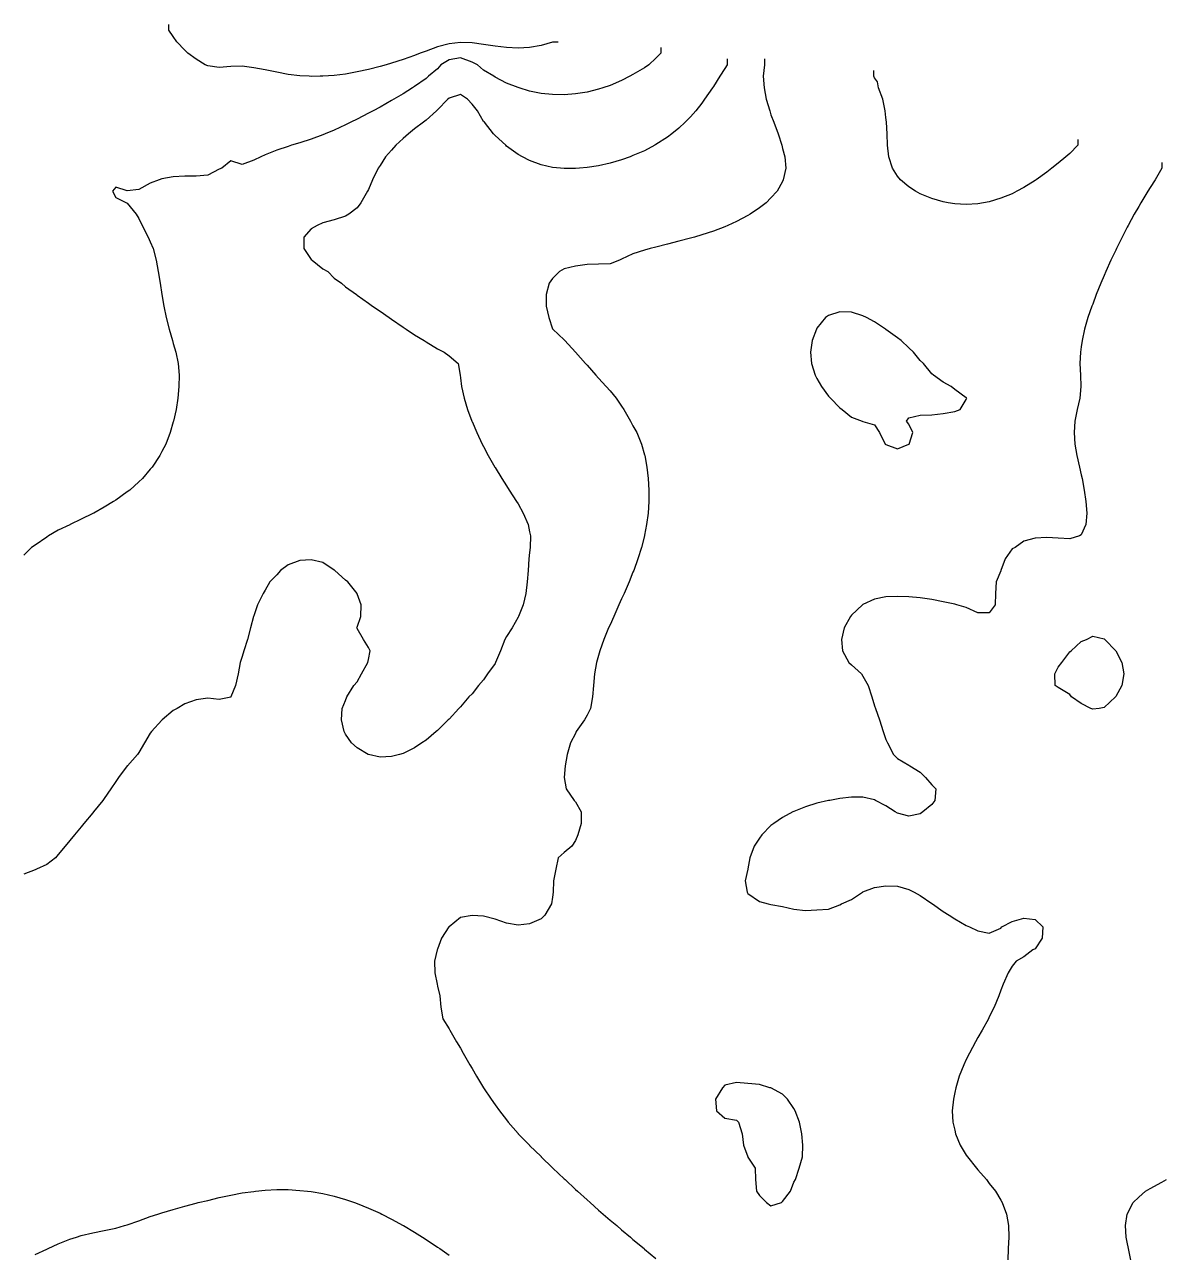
# Model space of a CAD drawing. Extents: x 771911 to 772814, y 1416488 to 1417835.
# Drawn here: x 772295.5 to 772394.8, y 1417513.9 to 1417620.7 of the extents above; entities that cross this region are included whole.
import ezdxf

# ---------------------------------------------------------------- set-up
doc = ezdxf.new("R2010")
doc.units = 0
doc.header["$MEASUREMENT"] = 0
for name, color, linetype in [('743', 1, 'CONTINUOUS'), ('743.5', 1, 'CONTINUOUS'), ('744', 1, 'CONTINUOUS'), ('744.5', 1, 'CONTINUOUS'), ('745', 1, 'CONTINUOUS')]:
    doc.layers.add(name, color=color, linetype=linetype)

msp = doc.modelspace()

# ---------------------------------------------------------------- linework, layer by layer
at = {"layer": '743', "color": 0, "linetype": 'Continuous'}
for points in [[(772394.43, 1417608.71, 743), (772394.43, 1417608.21, 743), (772393.85, 1417607.21, 743), (772393.43, 1417606.54, 743), (772393.22, 1417606.21, 743), (772392.61, 1417605.21, 743), (772392.43, 1417604.88, 743), (772392.04, 1417604.21, 743), (772391.5, 1417603.21, 743), (772391.43, 1417603.07, 743), (772390.98, 1417602.21, 743), (772390.49, 1417601.21, 743), (772390.43, 1417601.08, 743), (772390.01, 1417600.21, 743), (772389.56, 1417599.21, 743), (772389.43, 1417598.88, 743), (772389.13, 1417598.21, 743), (772388.73, 1417597.21, 743), (772388.43, 1417596.39, 743), (772388.36, 1417596.21, 743), (772388.01, 1417595.21, 743), (772387.72, 1417594.21, 743), (772387.51, 1417593.21, 743), (772387.43, 1417592.66, 743), (772387.36, 1417592.21, 743), (772387.32, 1417591.21, 743), (772387.37, 1417590.21, 743), (772387.4, 1417589.21, 743), (772387.3, 1417588.21, 743), (772387.08, 1417587.21, 743), (772386.88, 1417586.21, 743), (772386.82, 1417585.21, 743), (772386.88, 1417584.21, 743), (772387.05, 1417583.21, 743), (772387.27, 1417582.21, 743), (772387.43, 1417581.52, 743), (772387.5, 1417581.21, 743), (772387.69, 1417580.21, 743), (772387.84, 1417579.21, 743), (772387.91, 1417578.21, 743), (772387.82, 1417577.21, 743), (772387.43, 1417576.31, 743), (772387.28, 1417576.21, 743), (772386.43, 1417575.96, 743), (772385.43, 1417576.02, 743), (772384.43, 1417576.07, 743), (772383.43, 1417576.01, 743), (772382.43, 1417575.75, 743), (772381.67, 1417575.21, 743), (772381.43, 1417575.08, 743), (772380.82, 1417574.21, 743), (772380.44, 1417573.21, 743), (772380.43, 1417573.18, 743), (772380.03, 1417572.21, 743), (772379.98, 1417571.21, 743), (772379.95, 1417570.21, 743), (772379.43, 1417569.52, 743), (772378.43, 1417569.53, 743), (772377.43, 1417569.98, 743), (772376.61, 1417570.21, 743), (772376.43, 1417570.27, 743), (772375.43, 1417570.48, 743), (772374.43, 1417570.68, 743), (772373.43, 1417570.83, 743), (772372.43, 1417570.93, 743), (772371.43, 1417570.96, 743), (772370.43, 1417570.91, 743), (772369.43, 1417570.72, 743), (772368.43, 1417570.24, 743), (772368.39, 1417570.21, 743), (772367.43, 1417569.32, 743), (772367.35, 1417569.21, 743), (772366.8, 1417568.21, 743), (772366.58, 1417567.21, 743), (772366.66, 1417566.21, 743), (772367.22, 1417565.21, 743), (772367.43, 1417565, 743), (772368.3, 1417564.21, 743), (772368.43, 1417564.02, 743), (772368.89, 1417563.21, 743), (772369.2, 1417562.21, 743), (772369.43, 1417561.44, 743), (772369.53, 1417561.21, 743), (772369.87, 1417560.21, 743), (772370.2, 1417559.21, 743), (772370.43, 1417558.5, 743), (772370.56, 1417558.21, 743), (772371.09, 1417557.21, 743), (772371.43, 1417556.85, 743), (772372.43, 1417556.28, 743), (772372.52, 1417556.21, 743), (772373.43, 1417555.65, 743), (772373.87, 1417555.21, 743), (772374.43, 1417554.57, 743), (772374.77, 1417554.21, 743), (772374.69, 1417553.21, 743), (772374.43, 1417552.86, 743), (772373.64, 1417552.21, 743), (772373.43, 1417552.05, 743), (772372.43, 1417551.82, 743), (772371.43, 1417552.1, 743), (772371.23, 1417552.21, 743), (772370.43, 1417552.73, 743), (772369.52, 1417553.21, 743), (772369.43, 1417553.26, 743), (772368.43, 1417553.49, 743), (772367.43, 1417553.49, 743), (772366.43, 1417553.37, 743), (772365.55, 1417553.21, 743), (772365.43, 1417553.19, 743), (772364.43, 1417552.96, 743), (772363.43, 1417552.65, 743), (772362.43, 1417552.25, 743), (772362.34, 1417552.21, 743), (772361.43, 1417551.73, 743), (772360.67, 1417551.21, 743), (772360.43, 1417551.01, 743), (772359.65, 1417550.21, 743), (772359.43, 1417549.91, 743), (772358.98, 1417549.21, 743), (772358.59, 1417548.21, 743), (772358.43, 1417547.26, 743), (772358.42, 1417547.21, 743), (772358.18, 1417546.21, 743), (772358.35, 1417545.21, 743), (772358.43, 1417545.1, 743), (772359.43, 1417544.41, 743), (772360.2, 1417544.21, 743), (772360.43, 1417544.15, 743), (772361.43, 1417543.97, 743), (772362.43, 1417543.74, 743), (772363.43, 1417543.64, 743), (772364.43, 1417543.68, 743), (772365.43, 1417543.74, 743), (772366.43, 1417544.12, 743), (772366.58, 1417544.21, 743), (772367.43, 1417544.58, 743), (772368.39, 1417545.21, 743), (772368.43, 1417545.24, 743), (772369.43, 1417545.64, 743), (772370.43, 1417545.77, 743), (772371.43, 1417545.75, 743), (772372.43, 1417545.46, 743), (772372.89, 1417545.21, 743), (772373.43, 1417544.93, 743), (772374.43, 1417544.25, 743), (772374.49, 1417544.21, 743), (772375.43, 1417543.55, 743), (772375.95, 1417543.21, 743), (772376.43, 1417542.89, 743), (772377.43, 1417542.32, 743), (772377.72, 1417542.21, 743), (772378.43, 1417541.87, 743), (772379.43, 1417541.66, 743), (772380.43, 1417542.08, 743), (772380.51, 1417542.21, 743), (772381.43, 1417542.68, 743), (772382.43, 1417542.95, 743), (772383.43, 1417542.83, 743), (772384.09, 1417542.21, 743), (772384.02, 1417541.21, 743), (772383.43, 1417540.29, 743), (772383.23, 1417540.21, 743), (772382.43, 1417539.6, 743), (772381.77, 1417539.21, 743), (772381.43, 1417538.78, 743), (772381.06, 1417538.21, 743), (772380.64, 1417537.21, 743), (772380.43, 1417536.69, 743), (772380.26, 1417536.21, 743), (772379.84, 1417535.21, 743), (772379.43, 1417534.39, 743), (772379.35, 1417534.21, 743), (772378.8, 1417533.21, 743), (772378.43, 1417532.58, 743), (772378.24, 1417532.21, 743), (772377.7, 1417531.21, 743), (772377.43, 1417530.67, 743), (772377.22, 1417530.21, 743), (772376.82, 1417529.21, 743), (772376.52, 1417528.21, 743), (772376.43, 1417527.79, 743), (772376.31, 1417527.21, 743), (772376.21, 1417526.21, 743), (772376.27, 1417525.21, 743), (772376.43, 1417524.52, 743), (772376.5, 1417524.21, 743), (772376.9, 1417523.21, 743), (772377.43, 1417522.35, 743), (772377.53, 1417522.21, 743), (772378.32, 1417521.21, 743), (772378.43, 1417521.06, 743), (772379.18, 1417520.21, 743), (772379.43, 1417519.87, 743), (772379.96, 1417519.21, 743), (772380.43, 1417518.42, 743), (772380.56, 1417518.21, 743), (772380.94, 1417517.21, 743), (772381.1, 1417516.21, 743), (772381.12, 1417515.21, 743), (772381.08, 1417514.21, 743), (772381.03, 1417513.21, 743)], [(772372.43, 1417584.19, 743), (772372.46, 1417584.21, 743), (772372.77, 1417585.21, 743), (772372.43, 1417585.94, 743), (772372.24, 1417586.21, 743), (772372.43, 1417586.48, 743), (772373.43, 1417586.71, 743), (772374.43, 1417586.76, 743), (772375.43, 1417586.87, 743), (772376.43, 1417587.05, 743), (772376.89, 1417587.21, 743), (772377.43, 1417588.09, 743), (772377.47, 1417588.21, 743), (772377.43, 1417588.23, 743), (772376.43, 1417588.95, 743), (772376.1, 1417589.21, 743), (772375.43, 1417589.59, 743), (772374.58, 1417590.21, 743), (772374.43, 1417590.33, 743), (772373.72, 1417591.21, 743), (772373.43, 1417591.49, 743), (772372.85, 1417592.21, 743), (772372.43, 1417592.58, 743), (772371.75, 1417593.21, 743), (772371.43, 1417593.44, 743), (772370.43, 1417594.18, 743), (772370.4, 1417594.21, 743), (772369.43, 1417594.83, 743), (772368.76, 1417595.21, 743), (772368.43, 1417595.36, 743), (772367.43, 1417595.67, 743), (772366.43, 1417595.7, 743), (772365.43, 1417595.38, 743), (772365.17, 1417595.21, 743), (772364.43, 1417594.28, 743), (772364.39, 1417594.21, 743), (772364.03, 1417593.21, 743), (772363.87, 1417592.21, 743), (772363.96, 1417591.21, 743), (772364.29, 1417590.21, 743), (772364.43, 1417589.9, 743), (772364.83, 1417589.21, 743), (772365.43, 1417588.38, 743), (772365.6, 1417588.21, 743), (772366.43, 1417587.37, 743), (772366.63, 1417587.21, 743), (772367.43, 1417586.56, 743), (772368.37, 1417586.21, 743), (772368.43, 1417586.18, 743), (772369.43, 1417585.87, 743), (772369.89, 1417585.21, 743), (772370.38, 1417584.21, 743), (772370.43, 1417584.17, 743), (772371.43, 1417583.79, 743), (772372.43, 1417584.19, 743)], [(772388.98, 1417561.21, 743), (772388.43, 1417561.15, 743), (772388.27, 1417561.21, 743), (772387.43, 1417561.65, 743), (772386.58, 1417562.21, 743), (772386.43, 1417562.41, 743), (772385.43, 1417563.03, 743), (772385.16, 1417563.21, 743), (772385.12, 1417564.21, 743), (772385.43, 1417564.81, 743), (772385.74, 1417565.21, 743), (772386.43, 1417566.12, 743), (772386.55, 1417566.21, 743), (772387.43, 1417567.03, 743), (772387.9, 1417567.21, 743), (772388.43, 1417567.5, 743), (772389.43, 1417567.26, 743), (772389.48, 1417567.21, 743), (772390.43, 1417566.22, 743), (772390.44, 1417566.21, 743), (772390.95, 1417565.21, 743), (772391.14, 1417564.21, 743), (772390.96, 1417563.21, 743), (772390.43, 1417562.24, 743), (772390.42, 1417562.21, 743), (772389.43, 1417561.3, 743), (772388.98, 1417561.21, 743)], [(772361.34, 1417518.21, 743), (772361.43, 1417518.32, 743), (772362.13, 1417519.21, 743), (772362.43, 1417520, 743), (772362.56, 1417520.21, 743), (772362.9, 1417521.21, 743), (772363.17, 1417522.21, 743), (772363.21, 1417523.21, 743), (772363.13, 1417524.21, 743), (772362.93, 1417525.21, 743), (772362.55, 1417526.21, 743), (772362.43, 1417526.39, 743), (772361.88, 1417527.21, 743), (772361.43, 1417527.65, 743), (772360.43, 1417528.19, 743), (772360.33, 1417528.21, 743), (772359.43, 1417528.48, 743), (772358.43, 1417528.59, 743), (772357.43, 1417528.66, 743), (772356.43, 1417528.43, 743), (772356.23, 1417528.21, 743), (772355.62, 1417527.21, 743), (772355.7, 1417526.21, 743), (772356.43, 1417525.57, 743), (772357.43, 1417525.38, 743), (772357.6, 1417525.21, 743), (772357.94, 1417524.21, 743), (772358.04, 1417523.21, 743), (772358.42, 1417522.21, 743), (772358.43, 1417522.17, 743), (772359.06, 1417521.21, 743), (772359.08, 1417520.21, 743), (772359.18, 1417519.21, 743), (772359.43, 1417518.82, 743), (772360.06, 1417518.21, 743), (772360.43, 1417517.93, 743), (772361.34, 1417518.21, 743)], [(772391.74, 1417513.21, 743), (772391.53, 1417514.21, 743), (772391.43, 1417514.78, 743), (772391.34, 1417515.21, 743), (772391.27, 1417516.21, 743), (772391.43, 1417517.21, 743), (772391.43, 1417517.22, 743), (772391.94, 1417518.21, 743), (772392.43, 1417518.69, 743), (772393.02, 1417519.21, 743), (772393.43, 1417519.45, 743), (772394.43, 1417520, 743), (772394.86, 1417520.21, 743)]]:
    msp.add_polyline3d(points, dxfattribs=at)
at = {"layer": '743.5', "color": 0, "linetype": 'Continuous'}
for points in [[(772359.87, 1417617.71, 743.5), (772359.87, 1417617.21, 743.5), (772359.77, 1417616.21, 743.5), (772359.83, 1417615.21, 743.5), (772360.03, 1417614.21, 743.5), (772360.33, 1417613.21, 743.5), (772360.43, 1417612.84, 743.5), (772360.69, 1417612.21, 743.5), (772361.06, 1417611.21, 743.5), (772361.38, 1417610.21, 743.5), (772361.43, 1417609.93, 743.5), (772361.64, 1417609.21, 743.5), (772361.72, 1417608.21, 743.5), (772361.51, 1417607.21, 743.5), (772361.43, 1417607.06, 743.5), (772360.97, 1417606.21, 743.5), (772360.43, 1417605.63, 743.5), (772360.02, 1417605.21, 743.5), (772359.43, 1417604.76, 743.5), (772358.63, 1417604.21, 743.5), (772358.43, 1417604.09, 743.5), (772357.43, 1417603.56, 743.5), (772356.68, 1417603.21, 743.5), (772356.43, 1417603.11, 743.5), (772355.43, 1417602.73, 743.5), (772354.43, 1417602.4, 743.5), (772353.77, 1417602.21, 743.5), (772353.43, 1417602.11, 743.5), (772352.43, 1417601.85, 743.5), (772351.43, 1417601.6, 743.5), (772350.43, 1417601.35, 743.5), (772349.92, 1417601.21, 743.5), (772349.43, 1417601.08, 743.5), (772348.43, 1417600.75, 743.5), (772347.43, 1417600.29, 743.5), (772347.26, 1417600.21, 743.5), (772346.43, 1417599.9, 743.5), (772345.43, 1417599.86, 743.5), (772344.43, 1417599.83, 743.5), (772343.43, 1417599.68, 743.5), (772342.43, 1417599.44, 743.5), (772342.05, 1417599.21, 743.5), (772341.43, 1417598.61, 743.5), (772341.15, 1417598.21, 743.5), (772340.87, 1417597.21, 743.5), (772340.89, 1417596.21, 743.5), (772341.11, 1417595.21, 743.5), (772341.43, 1417594.24, 743.5), (772341.45, 1417594.21, 743.5), (772342.43, 1417593.27, 743.5), (772342.5, 1417593.21, 743.5), (772343.43, 1417592.21, 743.5), (772343.43, 1417592.2, 743.5), (772344.31, 1417591.21, 743.5), (772344.43, 1417591.06, 743.5), (772345.2, 1417590.21, 743.5), (772345.43, 1417589.94, 743.5), (772346.1, 1417589.21, 743.5), (772346.43, 1417588.83, 743.5), (772346.98, 1417588.21, 743.5), (772347.43, 1417587.5, 743.5), (772347.64, 1417587.21, 743.5), (772348.22, 1417586.21, 743.5), (772348.43, 1417585.78, 743.5), (772348.75, 1417585.21, 743.5), (772349.16, 1417584.21, 743.5), (772349.43, 1417583.26, 743.5), (772349.45, 1417583.21, 743.5), (772349.63, 1417582.21, 743.5), (772349.75, 1417581.21, 743.5), (772349.81, 1417580.21, 743.5), (772349.81, 1417579.21, 743.5), (772349.74, 1417578.21, 743.5), (772349.61, 1417577.21, 743.5), (772349.43, 1417576.29, 743.5), (772349.42, 1417576.21, 743.5), (772349.17, 1417575.21, 743.5), (772348.86, 1417574.21, 743.5), (772348.49, 1417573.21, 743.5), (772348.43, 1417573.07, 743.5), (772348.09, 1417572.21, 743.5), (772347.66, 1417571.21, 743.5), (772347.43, 1417570.73, 743.5), (772347.21, 1417570.21, 743.5), (772346.75, 1417569.21, 743.5), (772346.43, 1417568.49, 743.5), (772346.31, 1417568.21, 743.5), (772345.9, 1417567.21, 743.5), (772345.54, 1417566.21, 743.5), (772345.43, 1417565.82, 743.5), (772345.26, 1417565.21, 743.5), (772345.08, 1417564.21, 743.5), (772344.99, 1417563.21, 743.5), (772344.91, 1417562.21, 743.5), (772344.72, 1417561.21, 743.5), (772344.43, 1417560.61, 743.5), (772344.21, 1417560.21, 743.5), (772343.5, 1417559.21, 743.5), (772343.43, 1417559.04, 743.5), (772342.99, 1417558.21, 743.5), (772342.71, 1417557.21, 743.5), (772342.53, 1417556.21, 743.5), (772342.45, 1417555.21, 743.5), (772342.62, 1417554.21, 743.5), (772343.32, 1417553.21, 743.5), (772343.43, 1417553.07, 743.5), (772343.92, 1417552.21, 743.5), (772343.91, 1417551.21, 743.5), (772343.62, 1417550.21, 743.5), (772343.43, 1417549.71, 743.5), (772343.12, 1417549.21, 743.5), (772342.43, 1417548.67, 743.5), (772341.91, 1417548.21, 743.5), (772341.72, 1417547.21, 743.5), (772341.51, 1417546.21, 743.5), (772341.49, 1417545.21, 743.5), (772341.43, 1417544.78, 743.5), (772341.33, 1417544.21, 743.5), (772340.75, 1417543.21, 743.5), (772340.43, 1417542.91, 743.5), (772339.43, 1417542.48, 743.5), (772338.43, 1417542.36, 743.5), (772337.43, 1417542.53, 743.5), (772336.43, 1417542.86, 743.5), (772335.43, 1417543.12, 743.5), (772334.43, 1417543.19, 743.5), (772333.43, 1417543.01, 743.5), (772332.43, 1417542.22, 743.5), (772332.42, 1417542.21, 743.5), (772331.77, 1417541.21, 743.5), (772331.43, 1417540.26, 743.5), (772331.39, 1417540.21, 743.5), (772331.15, 1417539.21, 743.5), (772331.2, 1417538.21, 743.5), (772331.4, 1417537.21, 743.5), (772331.43, 1417537.05, 743.5), (772331.63, 1417536.21, 743.5), (772331.71, 1417535.21, 743.5), (772331.89, 1417534.21, 743.5), (772332.43, 1417533.34, 743.5), (772332.49, 1417533.21, 743.5), (772333.08, 1417532.21, 743.5), (772333.43, 1417531.64, 743.5), (772333.66, 1417531.21, 743.5), (772334.22, 1417530.21, 743.5), (772334.43, 1417529.87, 743.5), (772334.8, 1417529.21, 743.5), (772335.42, 1417528.21, 743.5), (772335.43, 1417528.19, 743.5), (772336.08, 1417527.21, 743.5), (772336.43, 1417526.73, 743.5), (772336.81, 1417526.21, 743.5), (772337.43, 1417525.41, 743.5), (772337.58, 1417525.21, 743.5), (772338.43, 1417524.22, 743.5), (772338.45, 1417524.21, 743.5), (772339.42, 1417523.21, 743.5), (772339.43, 1417523.19, 743.5), (772340.43, 1417522.22, 743.5), (772340.45, 1417522.21, 743.5), (772341.43, 1417521.24, 743.5), (772341.47, 1417521.21, 743.5), (772342.43, 1417520.29, 743.5), (772342.52, 1417520.21, 743.5), (772343.43, 1417519.35, 743.5), (772343.59, 1417519.21, 743.5), (772344.43, 1417518.44, 743.5), (772344.7, 1417518.21, 743.5), (772345.43, 1417517.56, 743.5), (772345.84, 1417517.21, 743.5), (772346.43, 1417516.69, 743.5), (772347.01, 1417516.21, 743.5), (772347.43, 1417515.85, 743.5), (772348.2, 1417515.21, 743.5), (772348.43, 1417515.01, 743.5), (772349.39, 1417514.21, 743.5), (772349.43, 1417514.17, 743.5), (772350.43, 1417513.34, 743.5)], [(772387.14, 1417610.71, 743.5), (772387.14, 1417610.21, 743.5), (772386.43, 1417609.49, 743.5), (772386.09, 1417609.21, 743.5), (772385.43, 1417608.64, 743.5), (772384.86, 1417608.21, 743.5), (772384.43, 1417607.86, 743.5), (772383.52, 1417607.21, 743.5), (772383.43, 1417607.14, 743.5), (772382.43, 1417606.52, 743.5), (772381.83, 1417606.21, 743.5), (772381.43, 1417605.99, 743.5), (772380.43, 1417605.59, 743.5), (772379.43, 1417605.29, 743.5), (772378.93, 1417605.21, 743.5), (772378.43, 1417605.12, 743.5), (772377.43, 1417605.06, 743.5), (772376.43, 1417605.11, 743.5), (772375.84, 1417605.21, 743.5), (772375.43, 1417605.28, 743.5), (772374.43, 1417605.56, 743.5), (772373.43, 1417605.97, 743.5), (772373, 1417606.21, 743.5), (772372.43, 1417606.58, 743.5), (772371.7, 1417607.21, 743.5), (772371.43, 1417607.53, 743.5), (772371, 1417608.21, 743.5), (772370.68, 1417609.21, 743.5), (772370.57, 1417610.21, 743.5), (772370.54, 1417611.21, 743.5), (772370.49, 1417612.21, 743.5), (772370.43, 1417612.63, 743.5), (772370.38, 1417613.21, 743.5), (772370.16, 1417614.21, 743.5), (772369.78, 1417615.21, 743.5), (772369.71, 1417615.71, 743.5), (772369.43, 1417616.08, 743.5), (772369.39, 1417616.21, 743.5), (772369.39, 1417616.71, 743.5)]]:
    msp.add_polyline3d(points, dxfattribs=at)
at = {"layer": '744', "color": 0, "linetype": 'Continuous'}
for points in [[(772356.62, 1417617.71, 744), (772356.62, 1417617.21, 744), (772356.43, 1417616.87, 744), (772355.99, 1417616.21, 744), (772355.43, 1417615.32, 744), (772355.35, 1417615.21, 744), (772354.66, 1417614.21, 744), (772354.43, 1417613.87, 744), (772353.89, 1417613.21, 744), (772353.43, 1417612.67, 744), (772352.97, 1417612.21, 744), (772352.43, 1417611.7, 744), (772351.82, 1417611.21, 744), (772351.43, 1417610.91, 744), (772350.43, 1417610.27, 744), (772350.32, 1417610.21, 744), (772349.43, 1417609.73, 744), (772348.43, 1417609.3, 744), (772348.18, 1417609.21, 744), (772347.43, 1417608.93, 744), (772346.43, 1417608.64, 744), (772345.43, 1417608.42, 744), (772344.43, 1417608.26, 744), (772343.77, 1417608.21, 744), (772343.43, 1417608.18, 744), (772342.43, 1417608.18, 744), (772342.13, 1417608.21, 744), (772341.43, 1417608.28, 744), (772340.43, 1417608.49, 744), (772339.43, 1417608.87, 744), (772338.82, 1417609.21, 744), (772338.43, 1417609.41, 744), (772337.43, 1417610.13, 744), (772337.36, 1417610.21, 744), (772336.43, 1417611.05, 744), (772336.3, 1417611.21, 744), (772335.5, 1417612.21, 744), (772335.43, 1417612.28, 744), (772334.9, 1417613.21, 744), (772334.43, 1417613.79, 744), (772334.02, 1417614.21, 744), (772333.43, 1417614.63, 744), (772332.43, 1417614.31, 744), (772332.33, 1417614.21, 744), (772331.43, 1417613.29, 744), (772331.34, 1417613.21, 744), (772330.43, 1417612.4, 744), (772330.19, 1417612.21, 744), (772329.43, 1417611.62, 744), (772328.91, 1417611.21, 744), (772328.43, 1417610.79, 744), (772327.8, 1417610.21, 744), (772327.43, 1417609.79, 744), (772326.91, 1417609.21, 744), (772326.43, 1417608.44, 744), (772326.26, 1417608.21, 744), (772325.77, 1417607.21, 744), (772325.43, 1417606.37, 744), (772325.34, 1417606.21, 744), (772324.75, 1417605.21, 744), (772324.43, 1417604.77, 744), (772323.72, 1417604.21, 744), (772323.43, 1417604.04, 744), (772322.43, 1417603.73, 744), (772321.43, 1417603.46, 744), (772320.94, 1417603.21, 744), (772320.43, 1417602.93, 744), (772319.8, 1417602.21, 744), (772319.78, 1417601.21, 744), (772320.43, 1417600.27, 744), (772320.53, 1417600.21, 744), (772321.43, 1417599.45, 744), (772321.87, 1417599.21, 744), (772322.43, 1417598.64, 744), (772323.07, 1417598.21, 744), (772323.43, 1417597.89, 744), (772324.38, 1417597.21, 744), (772324.43, 1417597.17, 744), (772325.43, 1417596.46, 744), (772325.78, 1417596.21, 744), (772326.43, 1417595.76, 744), (772327.22, 1417595.21, 744), (772327.43, 1417595.07, 744), (772328.43, 1417594.39, 744), (772328.7, 1417594.21, 744), (772329.43, 1417593.72, 744), (772330.27, 1417593.21, 744), (772330.43, 1417593.1, 744), (772331.43, 1417592.5, 744), (772332, 1417592.21, 744), (772332.43, 1417591.89, 744), (772333.22, 1417591.21, 744), (772333.4, 1417590.21, 744), (772333.43, 1417589.97, 744), (772333.51, 1417589.21, 744), (772333.73, 1417588.21, 744), (772334.04, 1417587.21, 744), (772334.42, 1417586.21, 744), (772334.43, 1417586.18, 744), (772334.84, 1417585.21, 744), (772335.32, 1417584.21, 744), (772335.43, 1417584, 744), (772335.84, 1417583.21, 744), (772336.41, 1417582.21, 744), (772336.43, 1417582.17, 744), (772337.01, 1417581.21, 744), (772337.43, 1417580.57, 744), (772337.65, 1417580.21, 744), (772338.3, 1417579.21, 744), (772338.43, 1417579.01, 744), (772338.87, 1417578.21, 744), (772339.31, 1417577.21, 744), (772339.43, 1417576.57, 744), (772339.5, 1417576.21, 744), (772339.47, 1417575.21, 744), (772339.43, 1417574.78, 744), (772339.38, 1417574.21, 744), (772339.31, 1417573.21, 744), (772339.23, 1417572.21, 744), (772339.1, 1417571.21, 744), (772338.88, 1417570.21, 744), (772338.47, 1417569.21, 744), (772338.43, 1417569.16, 744), (772337.93, 1417568.21, 744), (772337.43, 1417567.48, 744), (772337.28, 1417567.21, 744), (772336.89, 1417566.21, 744), (772336.47, 1417565.21, 744), (772336.43, 1417565.13, 744), (772335.76, 1417564.21, 744), (772335.43, 1417563.69, 744), (772334.99, 1417563.21, 744), (772334.43, 1417562.47, 744), (772334.16, 1417562.21, 744), (772333.43, 1417561.34, 744), (772333.28, 1417561.21, 744), (772332.43, 1417560.28, 744), (772332.35, 1417560.21, 744), (772331.43, 1417559.3, 744), (772331.31, 1417559.21, 744), (772330.43, 1417558.45, 744), (772330.05, 1417558.21, 744), (772329.43, 1417557.78, 744), (772328.43, 1417557.29, 744), (772328.12, 1417557.21, 744), (772327.43, 1417557.03, 744), (772326.43, 1417556.98, 744), (772325.43, 1417557.19, 744), (772325.39, 1417557.21, 744), (772324.43, 1417557.77, 744), (772323.95, 1417558.21, 744), (772323.43, 1417558.97, 744), (772323.3, 1417559.21, 744), (772323.07, 1417560.21, 744), (772323.14, 1417561.21, 744), (772323.43, 1417561.91, 744), (772323.53, 1417562.21, 744), (772324.14, 1417563.21, 744), (772324.43, 1417563.53, 744), (772324.8, 1417564.21, 744), (772325.36, 1417565.21, 744), (772325.43, 1417565.46, 744), (772325.57, 1417566.21, 744), (772325.43, 1417566.51, 744), (772324.98, 1417567.21, 744), (772324.43, 1417568.15, 744), (772324.39, 1417568.21, 744), (772324.43, 1417568.27, 744), (772324.75, 1417569.21, 744), (772324.77, 1417570.21, 744), (772324.43, 1417571.18, 744), (772324.42, 1417571.21, 744), (772323.61, 1417572.21, 744), (772323.43, 1417572.37, 744), (772322.49, 1417573.21, 744), (772322.43, 1417573.25, 744), (772321.43, 1417573.91, 744), (772320.43, 1417574.15, 744), (772319.43, 1417574.08, 744), (772318.43, 1417573.69, 744), (772317.75, 1417573.21, 744), (772317.43, 1417572.82, 744), (772316.84, 1417572.21, 744), (772316.43, 1417571.51, 744), (772316.25, 1417571.21, 744), (772315.77, 1417570.21, 744), (772315.43, 1417569.26, 744), (772315.41, 1417569.21, 744), (772315.15, 1417568.21, 744), (772314.88, 1417567.21, 744), (772314.56, 1417566.21, 744), (772314.43, 1417565.74, 744), (772314.24, 1417565.21, 744), (772314.07, 1417564.21, 744), (772313.84, 1417563.21, 744), (772313.44, 1417562.21, 744), (772313.43, 1417562.19, 744), (772312.43, 1417561.98, 744), (772311.43, 1417562.1, 744), (772310.43, 1417561.96, 744), (772309.43, 1417561.62, 744), (772308.76, 1417561.21, 744), (772308.43, 1417561.03, 744), (772307.46, 1417560.21, 744), (772307.43, 1417560.18, 744), (772306.54, 1417559.21, 744), (772306.43, 1417559.05, 744), (772305.94, 1417558.21, 744), (772305.43, 1417557.38, 744), (772305.31, 1417557.21, 744), (772304.44, 1417556.21, 744), (772304.43, 1417556.2, 744), (772303.67, 1417555.21, 744), (772303.43, 1417554.84, 744), (772303, 1417554.21, 744), (772302.43, 1417553.36, 744), (772302.31, 1417553.21, 744), (772301.49, 1417552.21, 744), (772301.43, 1417552.13, 744), (772300.65, 1417551.21, 744), (772300.43, 1417550.92, 744), (772299.83, 1417550.21, 744), (772299.43, 1417549.72, 744), (772299.02, 1417549.21, 744), (772298.43, 1417548.49, 744), (772298.18, 1417548.21, 744), (772297.43, 1417547.62, 744), (772296.54, 1417547.21, 744), (772296.43, 1417547.16, 744), (772295.43, 1417546.78, 744)], [(772296.43, 1417513.69, 744), (772297.43, 1417514.15, 744), (772297.55, 1417514.21, 744), (772298.43, 1417514.62, 744), (772299.43, 1417515.02, 744), (772300.01, 1417515.21, 744), (772300.43, 1417515.34, 744), (772301.43, 1417515.59, 744), (772302.43, 1417515.8, 744), (772303.43, 1417516, 744), (772304.18, 1417516.21, 744), (772304.43, 1417516.27, 744), (772305.43, 1417516.62, 744), (772306.43, 1417516.99, 744), (772307.09, 1417517.21, 744), (772307.43, 1417517.32, 744), (772308.43, 1417517.62, 744), (772309.43, 1417517.9, 744), (772310.43, 1417518.16, 744), (772310.61, 1417518.21, 744), (772311.43, 1417518.41, 744), (772312.43, 1417518.65, 744), (772313.43, 1417518.86, 744), (772314.43, 1417519.05, 744), (772315.43, 1417519.19, 744), (772315.59, 1417519.21, 744), (772316.43, 1417519.29, 744), (772317.43, 1417519.34, 744), (772318.43, 1417519.34, 744), (772319.43, 1417519.28, 744), (772320.1, 1417519.21, 744), (772320.43, 1417519.17, 744), (772321.43, 1417519, 744), (772322.43, 1417518.77, 744), (772323.43, 1417518.48, 744), (772324.21, 1417518.21, 744), (772324.43, 1417518.13, 744), (772325.43, 1417517.73, 744), (772326.43, 1417517.28, 744), (772326.58, 1417517.21, 744), (772327.43, 1417516.78, 744), (772328.43, 1417516.22, 744), (772328.46, 1417516.21, 744), (772329.43, 1417515.63, 744), (772330.11, 1417515.21, 744), (772330.43, 1417515, 744), (772331.43, 1417514.34, 744), (772331.63, 1417514.21, 744), (772332.43, 1417513.65, 744)]]:
    msp.add_polyline3d(points, dxfattribs=at)
at = {"layer": '744.5', "color": 0, "linetype": 'Continuous'}
msp.add_polyline3d([(772350.84, 1417618.71, 744.5), (772350.84, 1417618.21, 744.5), (772350.43, 1417617.78, 744.5), (772349.8, 1417617.21, 744.5), (772349.43, 1417616.95, 744.5), (772348.43, 1417616.35, 744.5), (772348.16, 1417616.21, 744.5), (772347.43, 1417615.83, 744.5), (772346.43, 1417615.41, 744.5), (772345.81, 1417615.21, 744.5), (772345.43, 1417615.08, 744.5), (772344.43, 1417614.83, 744.5), (772343.43, 1417614.67, 744.5), (772342.43, 1417614.6, 744.5), (772341.43, 1417614.61, 744.5), (772340.43, 1417614.72, 744.5), (772339.43, 1417614.92, 744.5), (772338.53, 1417615.21, 744.5), (772338.43, 1417615.23, 744.5), (772337.43, 1417615.61, 744.5), (772336.43, 1417616.13, 744.5), (772336.33, 1417616.21, 744.5), (772335.43, 1417616.73, 744.5), (772334.89, 1417617.21, 744.5), (772334.43, 1417617.44, 744.5), (772333.43, 1417617.82, 744.5), (772332.43, 1417617.64, 744.5), (772331.72, 1417617.21, 744.5), (772331.43, 1417616.86, 744.5), (772330.63, 1417616.21, 744.5), (772330.43, 1417616.02, 744.5), (772329.43, 1417615.31, 744.5), (772329.26, 1417615.21, 744.5), (772328.43, 1417614.67, 744.5), (772327.62, 1417614.21, 744.5), (772327.43, 1417614.09, 744.5), (772326.43, 1417613.53, 744.5), (772325.81, 1417613.21, 744.5), (772325.43, 1417612.99, 744.5), (772324.43, 1417612.47, 744.5), (772323.87, 1417612.21, 744.5), (772323.43, 1417611.97, 744.5), (772322.43, 1417611.52, 744.5), (772321.65, 1417611.21, 744.5), (772321.43, 1417611.11, 744.5), (772320.43, 1417610.74, 744.5), (772319.43, 1417610.41, 744.5), (772318.72, 1417610.21, 744.5), (772318.43, 1417610.11, 744.5), (772317.43, 1417609.78, 744.5), (772316.43, 1417609.38, 744.5), (772316.04, 1417609.21, 744.5), (772315.43, 1417608.9, 744.5), (772314.43, 1417608.54, 744.5), (772313.43, 1417608.84, 744.5), (772312.66, 1417608.21, 744.5), (772312.43, 1417608.13, 744.5), (772311.43, 1417607.61, 744.5), (772310.43, 1417607.52, 744.5), (772309.43, 1417607.53, 744.5), (772308.43, 1417607.46, 744.5), (772307.43, 1417607.29, 744.5), (772307.19, 1417607.21, 744.5), (772306.43, 1417606.92, 744.5), (772305.43, 1417606.35, 744.5), (772304.43, 1417606.23, 744.5), (772303.43, 1417606.55, 744.5), (772303.14, 1417606.21, 744.5), (772303.43, 1417605.66, 744.5), (772304.36, 1417605.21, 744.5), (772304.43, 1417605.18, 744.5), (772305.19, 1417604.21, 744.5), (772305.43, 1417603.82, 744.5), (772305.72, 1417603.21, 744.5), (772306.26, 1417602.21, 744.5), (772306.43, 1417601.79, 744.5), (772306.68, 1417601.21, 744.5), (772306.95, 1417600.21, 744.5), (772307.13, 1417599.21, 744.5), (772307.28, 1417598.21, 744.5), (772307.43, 1417597.23, 744.5), (772307.44, 1417597.21, 744.5), (772307.61, 1417596.21, 744.5), (772307.81, 1417595.21, 744.5), (772308.07, 1417594.21, 744.5), (772308.36, 1417593.21, 744.5), (772308.43, 1417592.95, 744.5), (772308.65, 1417592.21, 744.5), (772308.87, 1417591.21, 744.5), (772308.94, 1417590.21, 744.5), (772308.91, 1417589.21, 744.5), (772308.82, 1417588.21, 744.5), (772308.67, 1417587.21, 744.5), (772308.46, 1417586.21, 744.5), (772308.43, 1417586.13, 744.5), (772308.17, 1417585.21, 744.5), (772307.78, 1417584.21, 744.5), (772307.43, 1417583.55, 744.5), (772307.26, 1417583.21, 744.5), (772306.59, 1417582.21, 744.5), (772306.43, 1417582.01, 744.5), (772305.74, 1417581.21, 744.5), (772305.43, 1417580.91, 744.5), (772304.64, 1417580.21, 744.5), (772304.43, 1417580.04, 744.5), (772303.43, 1417579.33, 744.5), (772303.24, 1417579.21, 744.5), (772302.43, 1417578.72, 744.5), (772301.51, 1417578.21, 744.5), (772301.43, 1417578.17, 744.5), (772300.43, 1417577.67, 744.5), (772299.47, 1417577.21, 744.5), (772299.43, 1417577.19, 744.5), (772298.43, 1417576.73, 744.5), (772297.59, 1417576.21, 744.5), (772297.43, 1417576.12, 744.5), (772296.43, 1417575.42, 744.5), (772296.1, 1417575.21, 744.5), (772295.43, 1417574.55, 744.5)], dxfattribs=at)
at = {"layer": '745', "color": 0, "linetype": 'Continuous'}
msp.add_polyline3d([(772341.93, 1417619.17, 745), (772341.43, 1417619.16, 745), (772340.43, 1417618.87, 745), (772339.43, 1417618.7, 745), (772338.43, 1417618.66, 745), (772337.43, 1417618.7, 745), (772336.43, 1417618.82, 745), (772335.43, 1417618.97, 745), (772334.43, 1417619.12, 745), (772333.43, 1417619.15, 745), (772332.43, 1417619.04, 745), (772331.43, 1417618.76, 745), (772330.43, 1417618.39, 745), (772329.91, 1417618.21, 745), (772329.43, 1417618.01, 745), (772328.43, 1417617.66, 745), (772327.43, 1417617.34, 745), (772326.95, 1417617.21, 745), (772326.43, 1417617.05, 745), (772325.43, 1417616.79, 745), (772324.43, 1417616.58, 745), (772323.43, 1417616.4, 745), (772322.43, 1417616.28, 745), (772321.43, 1417616.21, 745), (772321.2, 1417616.21, 745), (772320.43, 1417616.2, 745), (772320.26, 1417616.21, 745), (772319.43, 1417616.25, 745), (772318.43, 1417616.37, 745), (772317.43, 1417616.55, 745), (772316.43, 1417616.76, 745), (772315.43, 1417616.95, 745), (772314.43, 1417617.08, 745), (772313.43, 1417617.07, 745), (772312.43, 1417616.97, 745), (772311.43, 1417617.12, 745), (772311.22, 1417617.21, 745), (772310.43, 1417617.69, 745), (772309.71, 1417618.21, 745), (772309.43, 1417618.49, 745), (772308.73, 1417619.21, 745), (772308.43, 1417619.68, 745), (772308.05, 1417620.21, 745), (772308.05, 1417620.71, 745)], dxfattribs=at)

doc.saveas('drawing.dxf')
